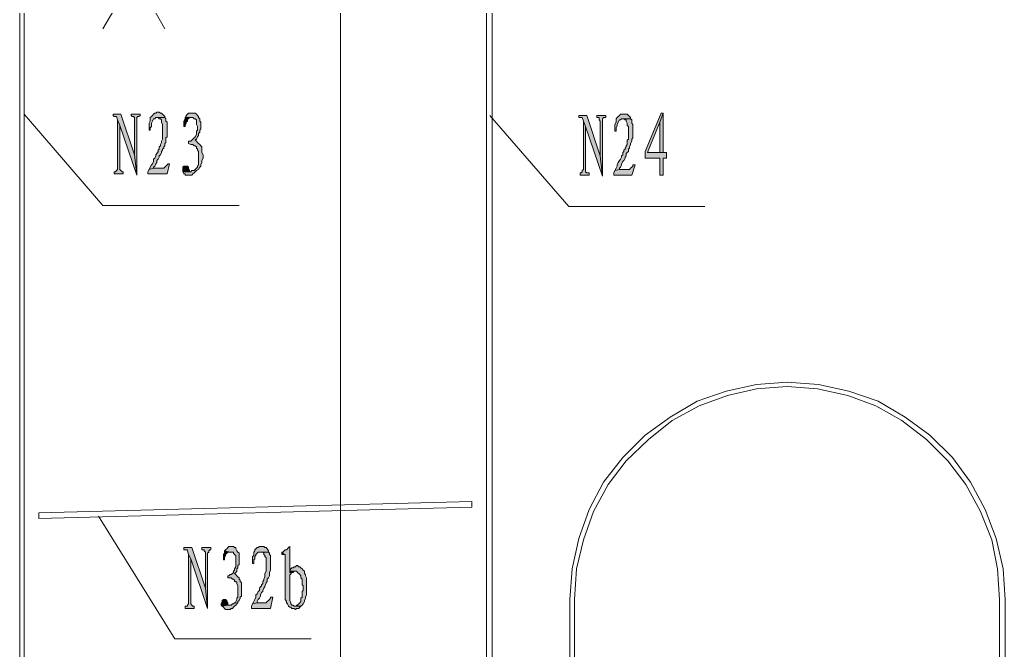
# Model space of a CAD drawing. Header units: millimetres. Extents: x 24 to 410, y 10 to 282.
# Drawn here: x 231.78 to 268.86, y 213.56 to 237.28 of the extents above; entities that cross this region are included whole.
import ezdxf

# ---------------------------------------------------------------- set-up
doc = ezdxf.new("R2010")
doc.units = ezdxf.units.MM

msp = doc.modelspace()

# ---------------------------------------------------------------- hatches: boundary and pattern name
h = msp.add_hatch(color=256)
h.dxf.hatch_style = 2
h.paths.add_polyline_path([(235.585, 233.722333), (235.288667, 233.722333), (235.288667, 233.68), (235.331, 233.637667), (235.415667, 233.637667), (235.458, 233.510667), (235.542667, 233.299), (236.177667, 231.436333), (236.093, 232.198333)])
h = msp.add_hatch(color=256)
h.dxf.hatch_style = 2
h.paths.add_polyline_path([(236.304667, 233.722333), (235.966, 233.722333), (235.966, 233.68), (236.008333, 233.637667), (236.050667, 233.637667), (236.093, 233.595333), (236.093, 232.198333), (236.177667, 231.436333), (236.177667, 233.595333), (236.22, 233.637667), (236.262333, 233.637667), (236.304667, 233.68)])
h = msp.add_hatch(color=256)
h.dxf.hatch_style = 2
h.paths.add_polyline_path([(237.024333, 233.807), (236.939667, 233.807), (236.897333, 233.764667), (236.855, 233.764667), (236.812667, 233.722333), (236.770333, 233.68), (236.728, 233.637667), (236.685667, 233.595333), (236.685667, 233.468333), (236.643333, 233.383667), (236.643333, 233.129667), (236.685667, 233.129667), (236.685667, 233.214333), (236.728, 233.256667), (236.728, 233.383667), (236.770333, 233.468333), (236.812667, 233.553), (236.855, 233.553), (236.897333, 233.595333), (236.939667, 233.595333), (237.236, 233.595333), (237.236, 233.637667), (237.193667, 233.68), (237.151333, 233.722333), (237.109, 233.764667), (237.066667, 233.764667)])
h = msp.add_hatch(color=256)
h.dxf.hatch_style = 2
h.paths.add_polyline_path([(238.294333, 233.764667), (238.125, 233.764667), (238.082667, 233.722333), (238.040333, 233.68), (238.040333, 233.637667), (237.998, 233.595333), (238.294333, 233.595333), (238.336667, 233.553), (238.379, 233.553), (238.421333, 233.510667), (238.421333, 233.341333), (238.463667, 233.256667), (238.463667, 233.129667), (238.421333, 233.087333), (238.421333, 232.960333), (238.379, 232.875667), (238.336667, 232.833333), (238.294333, 232.791), (238.252, 232.748667), (238.209667, 232.706333), (238.125, 232.706333), (238.125, 232.621667), (238.209667, 232.579333), (238.294333, 232.579333), (238.336667, 232.537), (238.379, 232.537), (238.421333, 232.494667), (238.421333, 232.452333), (238.463667, 232.41), (238.463667, 232.367667), (238.506, 232.325333), (238.506, 231.817333), (238.463667, 231.775), (238.463667, 231.732667), (238.421333, 231.690333), (238.379, 231.648), (238.336667, 231.605667), (238.252, 231.605667), (238.209667, 231.563333), (237.913333, 231.563333), (237.955667, 231.478667), (237.998, 231.478667), (237.998, 231.436333), (238.252, 231.436333), (238.294333, 231.478667), (238.336667, 231.521), (238.379, 231.563333), (238.421333, 231.605667), (238.506, 231.648), (238.548333, 231.732667), (238.590667, 231.775), (238.590667, 231.817333), (238.633, 231.902), (238.633, 231.986667), (238.675333, 232.071333), (238.675333, 232.198333), (238.633, 232.283), (238.633, 232.494667), (238.590667, 232.537), (238.548333, 232.579333), (238.506, 232.621667), (238.463667, 232.664), (238.421333, 232.706333), (238.379, 232.748667), (238.421333, 232.791), (238.463667, 232.875667), (238.506, 232.918), (238.506, 233.002667), (238.548333, 233.045), (238.548333, 233.129667), (238.590667, 233.172), (238.590667, 233.426), (238.548333, 233.468333), (238.548333, 233.553), (238.506, 233.595333), (238.506, 233.637667), (238.463667, 233.68), (238.421333, 233.722333), (238.379, 233.764667)])
h = msp.add_hatch(color=256)
h.dxf.hatch_style = 2
h.paths.add_polyline_path([(253.111, 233.68), (252.814667, 233.68), (252.814667, 233.595333), (252.941667, 233.595333), (252.984, 233.468333), (253.068667, 233.256667), (253.703667, 231.394), (253.619, 232.156)])
h = msp.add_hatch(color=256)
h.dxf.hatch_style = 2
h.paths.add_polyline_path([(253.830667, 233.68), (253.492, 233.68), (253.492, 233.595333), (253.576667, 233.595333), (253.576667, 233.510667), (253.619, 233.468333), (253.619, 232.156), (253.703667, 231.394), (253.703667, 233.553), (253.746, 233.595333), (253.830667, 233.595333)])
h = msp.add_hatch(color=256)
h.dxf.hatch_style = 2
h.paths.add_polyline_path([(254.508, 233.722333), (254.381, 233.722333), (254.338667, 233.68), (254.296333, 233.637667), (254.254, 233.595333), (254.211667, 233.553), (254.211667, 233.426), (254.169333, 233.341333), (254.169333, 233.087333), (254.211667, 233.087333), (254.211667, 233.214333), (254.254, 233.299), (254.254, 233.341333), (254.296333, 233.426), (254.338667, 233.510667), (254.381, 233.510667), (254.423333, 233.553), (254.465667, 233.553), (254.762, 233.553), (254.762, 233.595333), (254.719667, 233.637667), (254.677333, 233.68), (254.635, 233.722333)])
h = msp.add_hatch(color=256)
h.dxf.hatch_style = 2
h.paths.add_polyline_path([(255.989667, 233.764667), (255.905, 233.764667), (255.312333, 232.325333), (255.312333, 232.071333), (255.862667, 232.071333), (255.862667, 231.436333), (255.989667, 231.436333), (255.989667, 232.071333), (256.116667, 232.071333), (256.116667, 232.283), (255.989667, 232.283), (255.397, 232.283), (255.862667, 233.426)])
h = msp.add_hatch(color=256)
h.dxf.hatch_style = 2
h.paths.add_polyline_path([(255.989667, 233.764667), (255.862667, 233.426), (255.862667, 232.283), (255.397, 232.283), (255.989667, 232.283)])
h = msp.add_hatch(color=256)
h.dxf.hatch_style = 2
h.paths.add_polyline_path([(235.458, 233.510667), (235.458, 231.648), (235.415667, 231.605667), (235.373333, 231.563333), (235.331, 231.563333), (235.331, 231.478667), (235.669667, 231.478667), (235.669667, 231.563333), (235.627333, 231.563333), (235.585, 231.605667), (235.542667, 231.648), (235.542667, 233.299)])
h = msp.add_hatch(color=256)
h.dxf.hatch_style = 2
h.paths.add_polyline_path([(237.236, 233.595333), (236.939667, 233.595333), (236.982, 233.595333), (237.024333, 233.553), (237.066667, 233.553), (237.109, 233.510667), (237.109, 233.426), (237.151333, 233.341333), (237.151333, 232.791), (237.109, 232.706333), (237.109, 232.664), (237.066667, 232.579333), (237.066667, 232.537), (237.024333, 232.494667), (237.024333, 232.41), (236.982, 232.367667), (236.982, 232.325333), (236.939667, 232.240667), (236.897333, 232.198333), (236.897333, 232.156), (236.855, 232.071333), (236.812667, 232.029), (236.812667, 231.944333), (236.770333, 231.859667), (236.728, 231.817333), (236.685667, 231.732667), (236.643333, 231.648), (236.812667, 231.690333), (236.812667, 231.732667), (236.855, 231.775), (236.897333, 231.859667), (236.939667, 231.902), (236.939667, 231.986667), (236.982, 232.029), (237.024333, 232.113667), (237.024333, 232.156), (237.066667, 232.198333), (237.109, 232.283), (237.109, 232.325333), (237.151333, 232.367667), (237.151333, 232.41), (237.193667, 232.452333), (237.193667, 232.494667), (237.236, 232.537), (237.236, 232.621667), (237.278333, 232.664), (237.278333, 232.833333), (237.320667, 232.875667), (237.320667, 233.426), (237.278333, 233.468333), (237.278333, 233.553)])
h = msp.add_hatch(color=256)
h.dxf.hatch_style = 2
h.paths.add_polyline_path([(237.998, 233.595333), (237.998, 233.553), (237.955667, 233.468333), (237.955667, 233.256667), (237.998, 233.256667), (237.998, 233.299), (238.040333, 233.383667), (238.040333, 233.426), (238.082667, 233.468333), (238.082667, 233.553), (238.125, 233.553), (238.167333, 233.595333), (238.252, 233.595333)])
h = msp.add_hatch(color=256)
h.dxf.hatch_style = 2
h.paths.add_polyline_path([(252.984, 233.468333), (252.984, 231.648), (252.941667, 231.605667), (252.941667, 231.563333), (252.899333, 231.521), (252.857, 231.521), (252.857, 231.436333), (253.195667, 231.436333), (253.195667, 231.521), (253.111, 231.521), (253.068667, 231.563333), (253.068667, 233.256667)])
h = msp.add_hatch(color=256)
h.dxf.hatch_style = 2
h.paths.add_polyline_path([(254.762, 233.553), (254.465667, 233.553), (254.508, 233.553), (254.550333, 233.510667), (254.592667, 233.510667), (254.592667, 233.468333), (254.635, 233.383667), (254.635, 233.299), (254.677333, 233.256667), (254.677333, 232.791), (254.635, 232.748667), (254.635, 232.579333), (254.592667, 232.537), (254.592667, 232.494667), (254.550333, 232.452333), (254.550333, 232.41), (254.508, 232.367667), (254.508, 232.325333), (254.465667, 232.283), (254.465667, 232.198333), (254.423333, 232.156), (254.423333, 232.113667), (254.381, 232.029), (254.338667, 231.986667), (254.296333, 231.902), (254.254, 231.817333), (254.254, 231.775), (254.211667, 231.690333), (254.169333, 231.605667), (254.338667, 231.648), (254.338667, 231.690333), (254.381, 231.732667), (254.423333, 231.817333), (254.423333, 231.859667), (254.465667, 231.944333), (254.508, 231.986667), (254.550333, 232.071333), (254.550333, 232.113667), (254.592667, 232.156), (254.592667, 232.240667), (254.635, 232.283), (254.677333, 232.325333), (254.677333, 232.41), (254.719667, 232.452333), (254.719667, 232.494667), (254.762, 232.579333), (254.762, 232.621667), (254.804333, 232.706333), (254.804333, 232.791), (254.846667, 232.833333), (254.846667, 233.341333), (254.804333, 233.383667), (254.804333, 233.510667)])
h = msp.add_hatch(color=256)
h.dxf.hatch_style = 2
h.paths.add_polyline_path([(237.405333, 231.859667), (237.363, 231.859667), (237.320667, 231.817333), (237.278333, 231.775), (237.236, 231.732667), (237.193667, 231.690333), (236.812667, 231.690333), (236.643333, 231.648), (236.601, 231.563333), (236.601, 231.478667), (237.320667, 231.478667)])
h = msp.add_hatch(color=256)
h.dxf.hatch_style = 2
h.paths.add_polyline_path([(237.998, 231.775), (237.955667, 231.775), (237.913333, 231.732667), (237.913333, 231.563333), (238.167333, 231.563333), (238.167333, 231.605667), (238.125, 231.690333), (238.125, 231.732667), (238.082667, 231.775)])
h = msp.add_hatch(color=256)
h.dxf.hatch_style = 2
h.paths.add_polyline_path([(254.931333, 231.817333), (254.846667, 231.817333), (254.846667, 231.775), (254.804333, 231.732667), (254.762, 231.690333), (254.719667, 231.648), (254.338667, 231.648), (254.169333, 231.605667), (254.127, 231.521), (254.127, 231.436333), (254.804333, 231.436333)])
h = msp.add_hatch(color=256)
h.dxf.hatch_style = 2
h.paths.add_polyline_path([(238.252, 217.424), (237.955667, 217.424), (237.955667, 217.339333), (238.082667, 217.339333), (238.082667, 217.297), (238.125, 217.17), (238.209667, 217.000667), (238.844667, 215.138), (238.76, 215.9)])
h = msp.add_hatch(color=256)
h.dxf.hatch_style = 2
h.paths.add_polyline_path([(238.971667, 217.424), (238.633, 217.424), (238.633, 217.339333), (238.717667, 217.339333), (238.717667, 217.297), (238.76, 217.254667), (238.76, 215.9), (238.844667, 215.138), (238.844667, 217.212333), (238.887, 217.254667), (238.887, 217.297), (238.929333, 217.339333), (238.971667, 217.339333)])
h = msp.add_hatch(color=256)
h.dxf.hatch_style = 2
h.paths.add_polyline_path([(239.733667, 217.466333), (239.649, 217.466333), (239.606667, 217.424), (239.564333, 217.381667), (239.522, 217.339333), (239.479667, 217.297), (239.691333, 217.254667), (239.818333, 217.254667), (239.818333, 217.212333), (239.860667, 217.17), (239.903, 217.127667), (239.903, 216.704333), (239.860667, 216.619667), (239.860667, 216.577333), (239.818333, 216.535), (239.818333, 216.492667), (239.776, 216.450333), (239.733667, 216.408), (239.691333, 216.408), (239.649, 216.365667), (239.606667, 216.365667), (239.606667, 216.281), (239.733667, 216.281), (239.776, 216.238667), (239.818333, 216.238667), (239.860667, 216.196333), (239.860667, 216.154), (239.903, 216.154), (239.945333, 216.111667), (239.945333, 216.069333), (239.987667, 215.984667), (239.987667, 215.561333), (239.945333, 215.519), (239.945333, 215.476667), (239.903, 215.392), (239.903, 215.349667), (239.860667, 215.349667), (239.818333, 215.307333), (239.776, 215.307333), (239.733667, 215.265), (239.606667, 215.265), (239.395, 215.222667), (239.437333, 215.180333), (239.479667, 215.138), (239.522, 215.095667), (239.691333, 215.095667), (239.733667, 215.138), (239.776, 215.138), (239.818333, 215.180333), (239.860667, 215.222667), (239.903, 215.265), (239.945333, 215.307333), (239.987667, 215.349667), (239.987667, 215.392), (240.03, 215.434333), (240.072333, 215.519), (240.072333, 215.561333), (240.114667, 215.603667), (240.114667, 216.111667), (240.072333, 216.154), (240.072333, 216.196333), (240.03, 216.238667), (240.03, 216.281), (239.987667, 216.323333), (239.945333, 216.365667), (239.903, 216.408), (239.860667, 216.450333), (239.903, 216.492667), (239.945333, 216.535), (239.945333, 216.619667), (239.987667, 216.662), (239.987667, 216.746667), (240.03, 216.789), (240.03, 217.212333), (239.987667, 217.254667), (239.945333, 217.297), (239.903, 217.381667), (239.903, 217.424), (239.860667, 217.424), (239.818333, 217.466333)])
h = msp.add_hatch(color=256)
h.dxf.hatch_style = 2
h.paths.add_polyline_path([(240.876667, 217.466333), (240.792, 217.466333), (240.749667, 217.424), (240.707333, 217.424), (240.665, 217.381667), (240.622667, 217.339333), (240.622667, 217.297), (240.580333, 217.254667), (240.580333, 217.127667), (240.538, 217.085333), (240.538, 216.831333), (240.580333, 216.831333), (240.580333, 216.958333), (240.622667, 217.000667), (240.622667, 217.085333), (240.665, 217.127667), (240.665, 217.17), (240.707333, 217.212333), (240.749667, 217.254667), (240.792, 217.254667), (240.834333, 217.254667), (241.130667, 217.254667), (241.130667, 217.297), (241.088333, 217.381667), (241.046, 217.424), (241.003667, 217.424), (240.961333, 217.466333)])
h = msp.add_hatch(color=256)
h.dxf.hatch_style = 2
h.paths.add_polyline_path([(241.935, 217.466333), (241.892667, 217.424), (241.850333, 217.381667), (241.808, 217.339333), (241.765667, 217.339333), (241.723333, 217.297), (241.681, 217.254667), (241.638667, 217.254667), (241.723333, 217.17), (241.765667, 217.17), (241.765667, 217.127667), (241.765667, 215.476667), (241.808, 215.392), (241.808, 215.349667), (241.850333, 215.307333), (241.892667, 215.222667), (241.935, 215.180333), (241.977333, 215.180333), (242.019667, 215.138), (242.104333, 215.138), (242.146667, 215.095667), (242.189, 215.138), (242.231333, 215.138), (242.273667, 215.138), (242.316, 215.180333), (242.358333, 215.222667), (242.104333, 215.222667), (242.062, 215.265), (242.019667, 215.265), (241.977333, 215.307333), (241.977333, 215.349667), (241.935, 215.434333), (241.935, 216.408), (241.977333, 216.408), (241.977333, 216.450333), (242.019667, 216.492667), (241.935, 216.492667)])
h = msp.add_hatch(color=256)
h.dxf.hatch_style = 2
h.paths.add_polyline_path([(238.125, 217.17), (238.125, 215.307333), (238.082667, 215.265), (238.082667, 215.222667), (237.998, 215.222667), (237.998, 215.138), (238.336667, 215.138), (238.336667, 215.222667), (238.294333, 215.222667), (238.252, 215.265), (238.209667, 215.307333), (238.209667, 217.000667)])
h = msp.add_hatch(color=256)
h.dxf.hatch_style = 2
h.paths.add_polyline_path([(239.479667, 217.297), (239.479667, 217.212333), (239.437333, 217.17), (239.437333, 216.958333), (239.479667, 216.958333), (239.479667, 217.043), (239.522, 217.127667), (239.522, 217.17), (239.564333, 217.212333), (239.606667, 217.254667), (239.691333, 217.254667)])
h = msp.add_hatch(color=256)
h.dxf.hatch_style = 2
h.paths.add_polyline_path([(241.130667, 217.254667), (240.834333, 217.254667), (240.876667, 217.254667), (240.919, 217.254667), (240.961333, 217.212333), (240.961333, 217.17), (241.003667, 217.127667), (241.003667, 217.085333), (241.046, 217.043), (241.046, 216.535), (241.003667, 216.450333), (241.003667, 216.323333), (240.961333, 216.238667), (240.961333, 216.196333), (240.919, 216.154), (240.919, 216.069333), (240.876667, 216.027), (240.876667, 215.984667), (240.834333, 215.942333), (240.792, 215.9), (240.792, 215.815333), (240.749667, 215.773), (240.707333, 215.688333), (240.665, 215.646), (240.665, 215.561333), (240.622667, 215.476667), (240.580333, 215.392), (240.538, 215.307333), (240.707333, 215.349667), (240.707333, 215.392), (240.749667, 215.476667), (240.792, 215.519), (240.834333, 215.603667), (240.834333, 215.646), (240.876667, 215.730667), (240.919, 215.773), (240.919, 215.815333), (240.961333, 215.9), (241.003667, 215.942333), (241.003667, 215.984667), (241.046, 216.069333), (241.046, 216.111667), (241.088333, 216.154), (241.088333, 216.238667), (241.130667, 216.281), (241.173, 216.365667), (241.173, 216.492667), (241.215333, 216.577333), (241.215333, 217.127667), (241.173, 217.17), (241.173, 217.212333)])
h = msp.add_hatch(color=256)
h.dxf.hatch_style = 2
h.paths.add_polyline_path([(241.638667, 217.254667), (241.638667, 217.17), (241.681, 217.17), (241.723333, 217.17)])
h = msp.add_hatch(color=256)
h.dxf.hatch_style = 2
h.paths.add_polyline_path([(242.189, 216.746667), (242.146667, 216.704333), (242.104333, 216.704333), (242.062, 216.662), (242.019667, 216.662), (241.977333, 216.619667), (241.935, 216.535), (242.189, 216.535), (242.231333, 216.492667), (242.273667, 216.450333), (242.316, 216.408), (242.358333, 216.365667), (242.358333, 216.281), (242.400667, 216.238667), (242.400667, 216.027), (242.443, 215.984667), (242.443, 215.815333), (242.400667, 215.773), (242.400667, 215.688333), (242.400667, 215.603667), (242.400667, 215.561333), (242.358333, 215.519), (242.358333, 215.392), (242.316, 215.349667), (242.273667, 215.307333), (242.231333, 215.265), (242.189, 215.265), (242.189, 215.222667), (242.146667, 215.222667), (242.358333, 215.222667), (242.400667, 215.265), (242.443, 215.307333), (242.485333, 215.392), (242.485333, 215.434333), (242.527667, 215.519), (242.527667, 215.561333), (242.57, 215.646), (242.57, 216.281), (242.527667, 216.365667), (242.527667, 216.408), (242.485333, 216.450333), (242.485333, 216.535), (242.443, 216.577333), (242.400667, 216.619667), (242.358333, 216.662), (242.316, 216.704333), (242.273667, 216.704333), (242.231333, 216.746667)])
h = msp.add_hatch(color=256)
h.dxf.hatch_style = 2
h.paths.add_polyline_path([(241.935, 216.535), (241.935, 216.492667), (242.019667, 216.492667), (242.062, 216.492667), (242.104333, 216.535), (242.146667, 216.535)])
h = msp.add_hatch(color=256)
h.dxf.hatch_style = 2
h.paths.add_polyline_path([(239.479667, 215.476667), (239.437333, 215.476667), (239.395, 215.434333), (239.395, 215.392), (239.352667, 215.307333), (239.352667, 215.265), (239.395, 215.222667), (239.606667, 215.265), (239.606667, 215.349667), (239.564333, 215.392), (239.564333, 215.434333), (239.522, 215.476667)])
h = msp.add_hatch(color=256)
h.dxf.hatch_style = 2
h.paths.add_polyline_path([(241.3, 215.561333), (241.215333, 215.561333), (241.215333, 215.519), (241.173, 215.476667), (241.130667, 215.434333), (241.088333, 215.392), (241.046, 215.349667), (240.707333, 215.349667), (240.538, 215.307333), (240.495667, 215.222667), (240.495667, 215.138), (241.215333, 215.138)])

# ---------------------------------------------------------------- linework, layer by layer
at = {"lineweight": 0}
for points in [[(234.907667, 236.939667), (236.093, 238.971667), (237.236, 236.939667)], [(249.343333, 193.251667), (249.343333, 238.125)], [(249.555, 193.251667), (249.555, 238.125)], [(243.84, 186.563), (243.84, 237.998)], [(231.775, 193.251667), (231.775, 237.659333)], [(231.944333, 193.251667), (231.944333, 237.701667)], [(234.907667, 230.293333), (231.944333, 233.722333)], [(252.433667, 230.251), (249.470333, 233.68)], [(234.907667, 230.293333), (240.03, 230.293333)], [(252.433667, 230.251), (257.556, 230.251)], [(268.859, 197.866), (268.859, 215.476667), (268.774333, 216.619667), (268.520333, 217.762667), (268.097, 218.863333), (267.546667, 219.879333), (266.869333, 220.810667), (266.022667, 221.657333), (265.091333, 222.334667), (264.075333, 222.927333), (262.974667, 223.308333), (261.831667, 223.562333), (260.646333, 223.647), (259.503333, 223.562333), (258.360333, 223.308333), (257.259667, 222.927333), (256.243667, 222.334667), (255.312333, 221.657333), (254.465667, 220.810667), (253.746, 219.879333), (253.195667, 218.863333), (252.814667, 217.762667), (252.560667, 216.619667), (252.476, 215.476667), (252.476, 197.866)], [(268.647333, 197.866), (268.647333, 215.476667), (268.562667, 216.619667), (268.351, 217.720333), (267.927667, 218.778667), (267.377333, 219.794667), (266.7, 220.683667), (265.895667, 221.488), (264.964333, 222.207667), (263.990667, 222.758), (262.932333, 223.139), (261.789333, 223.393), (260.646333, 223.477667), (259.503333, 223.393), (258.402667, 223.139), (257.344333, 222.758), (256.328333, 222.207667), (255.439333, 221.488), (254.592667, 220.683667), (253.915333, 219.794667), (253.365, 218.778667), (252.984, 217.720333), (252.73, 216.619667), (252.645333, 215.476667), (252.645333, 197.866)], [(232.494667, 218.736333), (248.793, 219.159667)], [(232.494667, 218.524667), (248.793, 218.948)], [(248.793, 218.948), (248.793, 219.159667)], [(232.494667, 218.524667), (232.494667, 218.736333)], [(237.617, 213.995), (234.738333, 218.609333)], [(237.617, 213.995), (242.739333, 213.995)]]:
    msp.add_lwpolyline(points, dxfattribs=at)
for points in [[(235.585, 233.722333), (235.288667, 233.722333), (235.288667, 233.68), (235.331, 233.637667), (235.415667, 233.637667), (235.458, 233.510667), (235.542667, 233.299), (236.177667, 231.436333), (236.093, 232.198333)], [(236.304667, 233.722333), (235.966, 233.722333), (235.966, 233.68), (236.008333, 233.637667), (236.050667, 233.637667), (236.093, 233.595333), (236.093, 232.198333), (236.177667, 231.436333), (236.177667, 233.595333), (236.22, 233.637667), (236.262333, 233.637667), (236.304667, 233.68)], [(237.024333, 233.807), (236.939667, 233.807), (236.897333, 233.764667), (236.855, 233.764667), (236.812667, 233.722333), (236.770333, 233.68), (236.728, 233.637667), (236.685667, 233.595333), (236.685667, 233.468333), (236.643333, 233.383667), (236.643333, 233.129667), (236.685667, 233.129667), (236.685667, 233.214333), (236.728, 233.256667), (236.728, 233.383667), (236.770333, 233.468333), (236.812667, 233.553), (236.855, 233.553), (236.897333, 233.595333), (236.939667, 233.595333), (237.236, 233.595333), (237.236, 233.637667), (237.193667, 233.68), (237.151333, 233.722333), (237.109, 233.764667), (237.066667, 233.764667)], [(238.294333, 233.764667), (238.125, 233.764667), (238.082667, 233.722333), (238.040333, 233.68), (238.040333, 233.637667), (237.998, 233.595333), (238.294333, 233.595333), (238.336667, 233.553), (238.379, 233.553), (238.421333, 233.510667), (238.421333, 233.341333), (238.463667, 233.256667), (238.463667, 233.129667), (238.421333, 233.087333), (238.421333, 232.960333), (238.379, 232.875667), (238.336667, 232.833333), (238.294333, 232.791), (238.252, 232.748667), (238.209667, 232.706333), (238.125, 232.706333), (238.125, 232.621667), (238.209667, 232.579333), (238.294333, 232.579333), (238.336667, 232.537), (238.379, 232.537), (238.421333, 232.494667), (238.421333, 232.452333), (238.463667, 232.41), (238.463667, 232.367667), (238.506, 232.325333), (238.506, 231.817333), (238.463667, 231.775), (238.463667, 231.732667), (238.421333, 231.690333), (238.379, 231.648), (238.336667, 231.605667), (238.252, 231.605667), (238.209667, 231.563333), (237.913333, 231.563333), (237.955667, 231.478667), (237.998, 231.478667), (237.998, 231.436333), (238.252, 231.436333), (238.294333, 231.478667), (238.336667, 231.521), (238.379, 231.563333), (238.421333, 231.605667), (238.506, 231.648), (238.548333, 231.732667), (238.590667, 231.775), (238.590667, 231.817333), (238.633, 231.902), (238.633, 231.986667), (238.675333, 232.071333), (238.675333, 232.198333), (238.633, 232.283), (238.633, 232.494667), (238.590667, 232.537), (238.548333, 232.579333), (238.506, 232.621667), (238.463667, 232.664), (238.421333, 232.706333), (238.379, 232.748667), (238.421333, 232.791), (238.463667, 232.875667), (238.506, 232.918), (238.506, 233.002667), (238.548333, 233.045), (238.548333, 233.129667), (238.590667, 233.172), (238.590667, 233.426), (238.548333, 233.468333), (238.548333, 233.553), (238.506, 233.595333), (238.506, 233.637667), (238.463667, 233.68), (238.421333, 233.722333), (238.379, 233.764667)], [(253.111, 233.68), (252.814667, 233.68), (252.814667, 233.595333), (252.941667, 233.595333), (252.984, 233.468333), (253.068667, 233.256667), (253.703667, 231.394), (253.619, 232.156)], [(253.830667, 233.68), (253.492, 233.68), (253.492, 233.595333), (253.576667, 233.595333), (253.576667, 233.510667), (253.619, 233.468333), (253.619, 232.156), (253.703667, 231.394), (253.703667, 233.553), (253.746, 233.595333), (253.830667, 233.595333)], [(254.508, 233.722333), (254.381, 233.722333), (254.338667, 233.68), (254.296333, 233.637667), (254.254, 233.595333), (254.211667, 233.553), (254.211667, 233.426), (254.169333, 233.341333), (254.169333, 233.087333), (254.211667, 233.087333), (254.211667, 233.214333), (254.254, 233.299), (254.254, 233.341333), (254.296333, 233.426), (254.338667, 233.510667), (254.381, 233.510667), (254.423333, 233.553), (254.465667, 233.553), (254.762, 233.553), (254.762, 233.595333), (254.719667, 233.637667), (254.677333, 233.68), (254.635, 233.722333)], [(255.989667, 233.764667), (255.905, 233.764667), (255.312333, 232.325333), (255.312333, 232.071333), (255.862667, 232.071333), (255.862667, 231.436333), (255.989667, 231.436333), (255.989667, 232.071333), (256.116667, 232.071333), (256.116667, 232.283), (255.989667, 232.283), (255.397, 232.283), (255.862667, 233.426)], [(255.989667, 233.764667), (255.862667, 233.426), (255.862667, 232.283), (255.397, 232.283), (255.989667, 232.283)], [(235.458, 233.510667), (235.458, 231.648), (235.415667, 231.605667), (235.373333, 231.563333), (235.331, 231.563333), (235.331, 231.478667), (235.669667, 231.478667), (235.669667, 231.563333), (235.627333, 231.563333), (235.585, 231.605667), (235.542667, 231.648), (235.542667, 233.299)], [(237.236, 233.595333), (236.939667, 233.595333), (236.982, 233.595333), (237.024333, 233.553), (237.066667, 233.553), (237.109, 233.510667), (237.109, 233.426), (237.151333, 233.341333), (237.151333, 232.791), (237.109, 232.706333), (237.109, 232.664), (237.066667, 232.579333), (237.066667, 232.537), (237.024333, 232.494667), (237.024333, 232.41), (236.982, 232.367667), (236.982, 232.325333), (236.939667, 232.240667), (236.897333, 232.198333), (236.897333, 232.156), (236.855, 232.071333), (236.812667, 232.029), (236.812667, 231.944333), (236.770333, 231.859667), (236.728, 231.817333), (236.685667, 231.732667), (236.643333, 231.648), (236.812667, 231.690333), (236.812667, 231.732667), (236.855, 231.775), (236.897333, 231.859667), (236.939667, 231.902), (236.939667, 231.986667), (236.982, 232.029), (237.024333, 232.113667), (237.024333, 232.156), (237.066667, 232.198333), (237.109, 232.283), (237.109, 232.325333), (237.151333, 232.367667), (237.151333, 232.41), (237.193667, 232.452333), (237.193667, 232.494667), (237.236, 232.537), (237.236, 232.621667), (237.278333, 232.664), (237.278333, 232.833333), (237.320667, 232.875667), (237.320667, 233.426), (237.278333, 233.468333), (237.278333, 233.553)], [(237.998, 233.595333), (237.998, 233.553), (237.955667, 233.468333), (237.955667, 233.256667), (237.998, 233.256667), (237.998, 233.299), (238.040333, 233.383667), (238.040333, 233.426), (238.082667, 233.468333), (238.082667, 233.553), (238.125, 233.553), (238.167333, 233.595333), (238.252, 233.595333)], [(252.984, 233.468333), (252.984, 231.648), (252.941667, 231.605667), (252.941667, 231.563333), (252.899333, 231.521), (252.857, 231.521), (252.857, 231.436333), (253.195667, 231.436333), (253.195667, 231.521), (253.111, 231.521), (253.068667, 231.563333), (253.068667, 233.256667)], [(254.762, 233.553), (254.465667, 233.553), (254.508, 233.553), (254.550333, 233.510667), (254.592667, 233.510667), (254.592667, 233.468333), (254.635, 233.383667), (254.635, 233.299), (254.677333, 233.256667), (254.677333, 232.791), (254.635, 232.748667), (254.635, 232.579333), (254.592667, 232.537), (254.592667, 232.494667), (254.550333, 232.452333), (254.550333, 232.41), (254.508, 232.367667), (254.508, 232.325333), (254.465667, 232.283), (254.465667, 232.198333), (254.423333, 232.156), (254.423333, 232.113667), (254.381, 232.029), (254.338667, 231.986667), (254.296333, 231.902), (254.254, 231.817333), (254.254, 231.775), (254.211667, 231.690333), (254.169333, 231.605667), (254.338667, 231.648), (254.338667, 231.690333), (254.381, 231.732667), (254.423333, 231.817333), (254.423333, 231.859667), (254.465667, 231.944333), (254.508, 231.986667), (254.550333, 232.071333), (254.550333, 232.113667), (254.592667, 232.156), (254.592667, 232.240667), (254.635, 232.283), (254.677333, 232.325333), (254.677333, 232.41), (254.719667, 232.452333), (254.719667, 232.494667), (254.762, 232.579333), (254.762, 232.621667), (254.804333, 232.706333), (254.804333, 232.791), (254.846667, 232.833333), (254.846667, 233.341333), (254.804333, 233.383667), (254.804333, 233.510667)], [(237.405333, 231.859667), (237.363, 231.859667), (237.320667, 231.817333), (237.278333, 231.775), (237.236, 231.732667), (237.193667, 231.690333), (236.812667, 231.690333), (236.643333, 231.648), (236.601, 231.563333), (236.601, 231.478667), (237.320667, 231.478667)], [(237.998, 231.775), (237.955667, 231.775), (237.913333, 231.732667), (237.913333, 231.563333), (238.167333, 231.563333), (238.167333, 231.605667), (238.125, 231.690333), (238.125, 231.732667), (238.082667, 231.775)], [(254.931333, 231.817333), (254.846667, 231.817333), (254.846667, 231.775), (254.804333, 231.732667), (254.762, 231.690333), (254.719667, 231.648), (254.338667, 231.648), (254.169333, 231.605667), (254.127, 231.521), (254.127, 231.436333), (254.804333, 231.436333)], [(238.252, 217.424), (237.955667, 217.424), (237.955667, 217.339333), (238.082667, 217.339333), (238.082667, 217.297), (238.125, 217.17), (238.209667, 217.000667), (238.844667, 215.138), (238.76, 215.9)], [(238.971667, 217.424), (238.633, 217.424), (238.633, 217.339333), (238.717667, 217.339333), (238.717667, 217.297), (238.76, 217.254667), (238.76, 215.9), (238.844667, 215.138), (238.844667, 217.212333), (238.887, 217.254667), (238.887, 217.297), (238.929333, 217.339333), (238.971667, 217.339333)], [(239.733667, 217.466333), (239.649, 217.466333), (239.606667, 217.424), (239.564333, 217.381667), (239.522, 217.339333), (239.479667, 217.297), (239.691333, 217.254667), (239.818333, 217.254667), (239.818333, 217.212333), (239.860667, 217.17), (239.903, 217.127667), (239.903, 216.704333), (239.860667, 216.619667), (239.860667, 216.577333), (239.818333, 216.535), (239.818333, 216.492667), (239.776, 216.450333), (239.733667, 216.408), (239.691333, 216.408), (239.649, 216.365667), (239.606667, 216.365667), (239.606667, 216.281), (239.733667, 216.281), (239.776, 216.238667), (239.818333, 216.238667), (239.860667, 216.196333), (239.860667, 216.154), (239.903, 216.154), (239.945333, 216.111667), (239.945333, 216.069333), (239.987667, 215.984667), (239.987667, 215.561333), (239.945333, 215.519), (239.945333, 215.476667), (239.903, 215.392), (239.903, 215.349667), (239.860667, 215.349667), (239.818333, 215.307333), (239.776, 215.307333), (239.733667, 215.265), (239.606667, 215.265), (239.395, 215.222667), (239.437333, 215.180333), (239.479667, 215.138), (239.522, 215.095667), (239.691333, 215.095667), (239.733667, 215.138), (239.776, 215.138), (239.818333, 215.180333), (239.860667, 215.222667), (239.903, 215.265), (239.945333, 215.307333), (239.987667, 215.349667), (239.987667, 215.392), (240.03, 215.434333), (240.072333, 215.519), (240.072333, 215.561333), (240.114667, 215.603667), (240.114667, 216.111667), (240.072333, 216.154), (240.072333, 216.196333), (240.03, 216.238667), (240.03, 216.281), (239.987667, 216.323333), (239.945333, 216.365667), (239.903, 216.408), (239.860667, 216.450333), (239.903, 216.492667), (239.945333, 216.535), (239.945333, 216.619667), (239.987667, 216.662), (239.987667, 216.746667), (240.03, 216.789), (240.03, 217.212333), (239.987667, 217.254667), (239.945333, 217.297), (239.903, 217.381667), (239.903, 217.424), (239.860667, 217.424), (239.818333, 217.466333)], [(240.876667, 217.466333), (240.792, 217.466333), (240.749667, 217.424), (240.707333, 217.424), (240.665, 217.381667), (240.622667, 217.339333), (240.622667, 217.297), (240.580333, 217.254667), (240.580333, 217.127667), (240.538, 217.085333), (240.538, 216.831333), (240.580333, 216.831333), (240.580333, 216.958333), (240.622667, 217.000667), (240.622667, 217.085333), (240.665, 217.127667), (240.665, 217.17), (240.707333, 217.212333), (240.749667, 217.254667), (240.792, 217.254667), (240.834333, 217.254667), (241.130667, 217.254667), (241.130667, 217.297), (241.088333, 217.381667), (241.046, 217.424), (241.003667, 217.424), (240.961333, 217.466333)], [(241.935, 217.466333), (241.892667, 217.424), (241.850333, 217.381667), (241.808, 217.339333), (241.765667, 217.339333), (241.723333, 217.297), (241.681, 217.254667), (241.638667, 217.254667), (241.723333, 217.17), (241.765667, 217.17), (241.765667, 217.127667), (241.765667, 215.476667), (241.808, 215.392), (241.808, 215.349667), (241.850333, 215.307333), (241.892667, 215.222667), (241.935, 215.180333), (241.977333, 215.180333), (242.019667, 215.138), (242.104333, 215.138), (242.146667, 215.095667), (242.189, 215.138), (242.231333, 215.138), (242.273667, 215.138), (242.316, 215.180333), (242.358333, 215.222667), (242.104333, 215.222667), (242.062, 215.265), (242.019667, 215.265), (241.977333, 215.307333), (241.977333, 215.349667), (241.935, 215.434333), (241.935, 216.408), (241.977333, 216.408), (241.977333, 216.450333), (242.019667, 216.492667), (241.935, 216.492667)], [(238.125, 217.17), (238.125, 215.307333), (238.082667, 215.265), (238.082667, 215.222667), (237.998, 215.222667), (237.998, 215.138), (238.336667, 215.138), (238.336667, 215.222667), (238.294333, 215.222667), (238.252, 215.265), (238.209667, 215.307333), (238.209667, 217.000667)], [(239.479667, 217.297), (239.479667, 217.212333), (239.437333, 217.17), (239.437333, 216.958333), (239.479667, 216.958333), (239.479667, 217.043), (239.522, 217.127667), (239.522, 217.17), (239.564333, 217.212333), (239.606667, 217.254667), (239.691333, 217.254667)], [(241.130667, 217.254667), (240.834333, 217.254667), (240.876667, 217.254667), (240.919, 217.254667), (240.961333, 217.212333), (240.961333, 217.17), (241.003667, 217.127667), (241.003667, 217.085333), (241.046, 217.043), (241.046, 216.535), (241.003667, 216.450333), (241.003667, 216.323333), (240.961333, 216.238667), (240.961333, 216.196333), (240.919, 216.154), (240.919, 216.069333), (240.876667, 216.027), (240.876667, 215.984667), (240.834333, 215.942333), (240.792, 215.9), (240.792, 215.815333), (240.749667, 215.773), (240.707333, 215.688333), (240.665, 215.646), (240.665, 215.561333), (240.622667, 215.476667), (240.580333, 215.392), (240.538, 215.307333), (240.707333, 215.349667), (240.707333, 215.392), (240.749667, 215.476667), (240.792, 215.519), (240.834333, 215.603667), (240.834333, 215.646), (240.876667, 215.730667), (240.919, 215.773), (240.919, 215.815333), (240.961333, 215.9), (241.003667, 215.942333), (241.003667, 215.984667), (241.046, 216.069333), (241.046, 216.111667), (241.088333, 216.154), (241.088333, 216.238667), (241.130667, 216.281), (241.173, 216.365667), (241.173, 216.492667), (241.215333, 216.577333), (241.215333, 217.127667), (241.173, 217.17), (241.173, 217.212333)], [(241.638667, 217.254667), (241.638667, 217.17), (241.681, 217.17), (241.723333, 217.17)], [(242.189, 216.746667), (242.146667, 216.704333), (242.104333, 216.704333), (242.062, 216.662), (242.019667, 216.662), (241.977333, 216.619667), (241.935, 216.535), (242.189, 216.535), (242.231333, 216.492667), (242.273667, 216.450333), (242.316, 216.408), (242.358333, 216.365667), (242.358333, 216.281), (242.400667, 216.238667), (242.400667, 216.027), (242.443, 215.984667), (242.443, 215.815333), (242.400667, 215.773), (242.400667, 215.688333), (242.400667, 215.603667), (242.400667, 215.561333), (242.358333, 215.519), (242.358333, 215.392), (242.316, 215.349667), (242.273667, 215.307333), (242.231333, 215.265), (242.189, 215.265), (242.189, 215.222667), (242.146667, 215.222667), (242.358333, 215.222667), (242.400667, 215.265), (242.443, 215.307333), (242.485333, 215.392), (242.485333, 215.434333), (242.527667, 215.519), (242.527667, 215.561333), (242.57, 215.646), (242.57, 216.281), (242.527667, 216.365667), (242.527667, 216.408), (242.485333, 216.450333), (242.485333, 216.535), (242.443, 216.577333), (242.400667, 216.619667), (242.358333, 216.662), (242.316, 216.704333), (242.273667, 216.704333), (242.231333, 216.746667)], [(241.935, 216.535), (241.935, 216.492667), (242.019667, 216.492667), (242.062, 216.492667), (242.104333, 216.535), (242.146667, 216.535)], [(239.479667, 215.476667), (239.437333, 215.476667), (239.395, 215.434333), (239.395, 215.392), (239.352667, 215.307333), (239.352667, 215.265), (239.395, 215.222667), (239.606667, 215.265), (239.606667, 215.349667), (239.564333, 215.392), (239.564333, 215.434333), (239.522, 215.476667)], [(241.3, 215.561333), (241.215333, 215.561333), (241.215333, 215.519), (241.173, 215.476667), (241.130667, 215.434333), (241.088333, 215.392), (241.046, 215.349667), (240.707333, 215.349667), (240.538, 215.307333), (240.495667, 215.222667), (240.495667, 215.138), (241.215333, 215.138)]]:
    msp.add_lwpolyline(points, close=True, dxfattribs=at)

doc.saveas('drawing.dxf')
